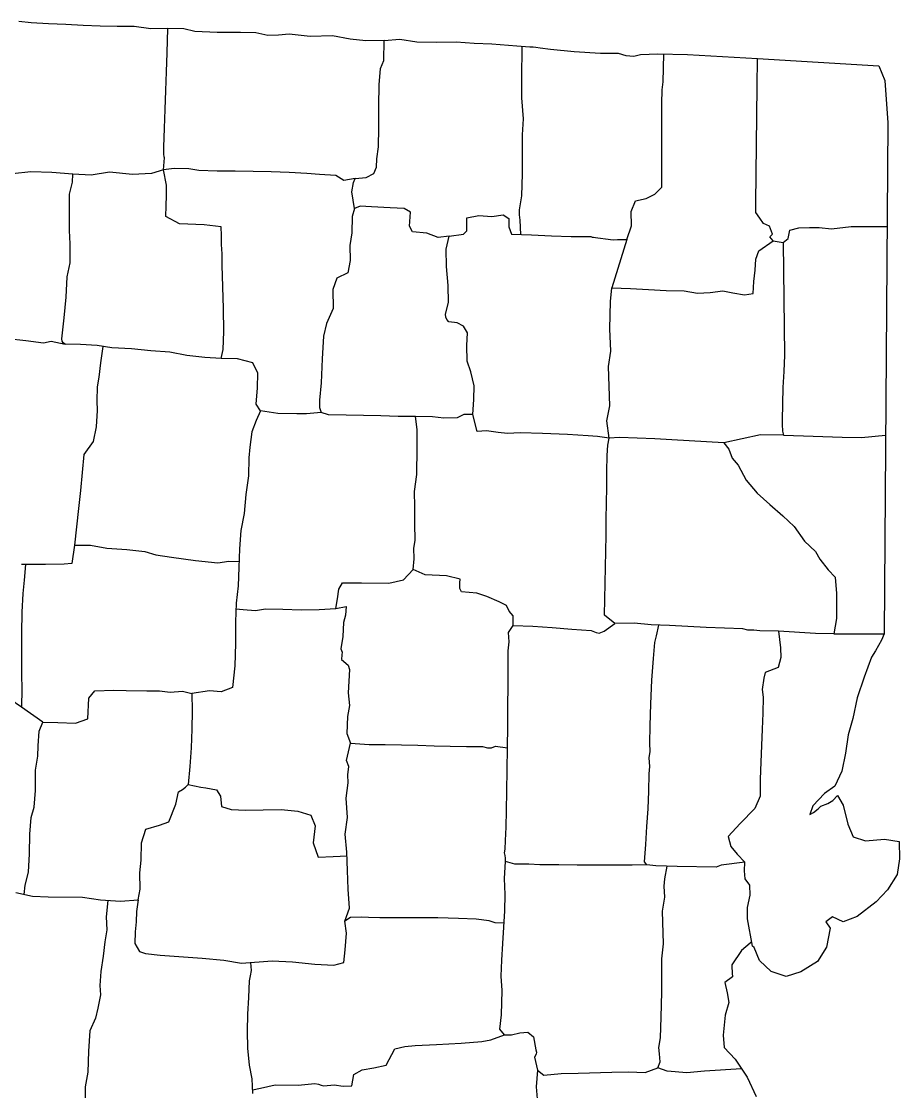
# Model space of a CAD drawing. Extents: x 0 to 16.5, y 0 to 16.2.
# Drawn here: x 8.2 to 15.8, y 6.79 to 16.06 of the extents above; entities that cross this region are included whole.
import ezdxf

# ---------------------------------------------------------------- set-up
doc = ezdxf.new("R2010")
doc.units = 0
doc.layers.add('WHITE', color=7, linetype='CONTINUOUS')

msp = doc.modelspace()

# ---------------------------------------------------------------- linework, layer by layer
at = {"layer": 'WHITE', "linetype": 'CONTINUOUS'}
for p, q in [((8.283761, 16.049481), (8.176687, 16.060851)), ((8.434423, 16.040787), (8.283761, 16.049481)), ((8.584391, 16.032925), (8.434423, 16.040787)), ((8.733636, 16.026231), (8.584391, 16.032925)), ((8.882131, 16.021037), (8.733636, 16.026231)), ((9.029849, 16.017675), (8.882131, 16.021037)), ((9.176761, 16.016481), (9.029849, 16.017675)), ((9.319094, 15.997259), (9.176761, 16.016481)), ((9.468094, 16.000037), (9.319094, 15.997259)), ((9.461761, 15.787481), (9.468094, 16.000037)), ((9.605761, 15.995481), (9.468094, 16.000037)), ((9.700995, 15.973731), (9.605761, 15.995481)), ((9.893636, 15.965481), (9.700995, 15.973731)), ((10.098089, 15.963981), (9.893636, 15.965481)), ((10.228761, 15.962481), (10.098089, 15.963981)), ((10.332354, 15.937777), (10.228761, 15.962481)), ((10.517761, 15.949481), (10.425502, 15.942185)), ((10.700502, 15.929481), (10.517761, 15.949481)), ((10.425502, 15.942185), (10.332354, 15.937777)), ((10.89502, 15.935481), (10.700502, 15.929481)), ((11.047761, 15.907481), (10.89502, 15.935481)), ((11.182354, 15.891888), (11.047761, 15.907481)), ((11.341168, 15.89474), (11.182354, 15.891888)), ((11.336761, 15.722481), (11.341168, 15.89474)), ((11.341168, 15.89474), (11.477761, 15.906481)), ((11.477761, 15.906481), (11.622652, 15.882606)), ((11.622652, 15.882606), (11.792386, 15.881231)), ((11.792386, 15.881231), (11.965308, 15.883981)), ((11.965308, 15.883981), (12.119761, 15.872481)), ((12.119761, 15.872481), (12.273909, 15.867481)), ((12.273909, 15.867481), (12.490946, 15.850481)), ((12.490946, 15.850481), (12.603761, 15.839481)), ((9.457017, 15.624945), (9.461761, 15.787481)), ((12.533244, 15.846357), (12.531386, 15.5632)), ((12.603761, 15.839481), (12.631687, 15.839222)), ((12.631687, 15.839222), (12.654502, 15.837407)), ((12.654502, 15.837407), (12.691761, 15.832481)), ((12.691761, 15.832481), (12.782464, 15.819528)), ((12.782464, 15.819528), (12.987636, 15.800106)), ((12.987636, 15.800106), (13.21362, 15.785372)), ((13.21362, 15.785372), (13.366761, 15.786481)), ((13.366761, 15.786481), (13.432428, 15.764518)), ((13.432428, 15.764518), (13.502094, 15.759444)), ((13.502094, 15.759444), (13.561761, 15.775481)), ((13.561761, 15.775481), (13.712168, 15.779296)), ((13.712168, 15.779296), (13.96702, 15.774)), ((13.756402, 15.537382), (13.762028, 15.77826)), ((13.96702, 15.774), (14.574557, 15.738858)), ((11.308641, 15.652495), (11.336761, 15.722481)), ((14.570761, 15.496481), (14.574557, 15.738858)), ((14.574557, 15.738858), (15.624761, 15.676481)), ((15.624761, 15.676481), (15.675391, 15.548592)), ((9.451409, 15.462313), (9.457017, 15.624945)), ((11.296798, 15.510259), (11.308641, 15.652495)), ((11.294511, 15.328356), (11.296798, 15.510259)), ((12.531386, 15.5632), (12.530511, 15.399731)), ((13.748222, 15.46756), (13.756402, 15.537382)), ((14.558872, 14.485407), (14.570761, 15.496481)), ((15.675391, 15.548592), (15.701761, 15.181481)), ((9.445273, 15.299249), (9.451409, 15.462313)), ((12.530511, 15.399731), (12.543511, 15.216387)), ((13.745341, 15.351015), (13.748222, 15.46756)), ((9.438945, 15.135417), (9.445273, 15.299249)), ((11.295057, 15.13937), (11.294511, 15.328356)), ((13.745487, 15.17809), (13.745341, 15.351015)), ((12.543511, 15.216387), (12.534761, 15.077481)), ((9.432761, 14.970481), (9.438945, 15.135417)), ((11.291715, 14.975884), (11.295057, 15.13937)), ((13.746385, 14.939131), (13.745487, 15.17809)), ((15.701761, 15.181481), (15.671761, 10.755481)), ((12.534761, 15.077481), (12.536199, 14.93584)), ((9.434317, 14.911814), (9.432761, 14.970481)), ((11.277761, 14.870481), (11.291715, 14.975884)), ((12.536199, 14.93584), (12.536511, 14.739356)), ((13.745761, 14.624481), (13.746385, 14.939131)), ((9.429761, 14.774481), (9.438761, 14.880481)), ((9.435872, 14.888481), (9.434317, 14.911814)), ((9.438761, 14.880481), (9.435872, 14.888481)), ((11.274131, 14.799629), (11.277761, 14.870481)), ((8.281886, 14.75859), (8.122761, 14.739481)), ((8.464261, 14.752856), (8.281886, 14.75859)), ((8.645886, 14.737934), (8.464261, 14.752856)), ((8.642761, 14.669481), (8.645886, 14.737934)), ((8.802761, 14.729481), (8.645886, 14.737934)), ((8.96128, 14.755111), (8.802761, 14.729481)), ((9.162909, 14.735185), (8.96128, 14.755111)), ((9.326761, 14.743481), (9.162909, 14.735185)), ((9.429761, 14.774481), (9.326761, 14.743481)), ((9.52202, 14.786074), (9.429761, 14.774481)), ((9.454761, 14.641481), (9.429761, 14.774481)), ((9.649168, 14.783222), (9.52202, 14.786074)), ((9.736761, 14.769481), (9.649168, 14.783222)), ((9.89415, 14.765194), (9.736761, 14.769481)), ((10.051205, 14.762518), (9.89415, 14.765194)), ((10.207761, 14.760231), (10.051205, 14.762518)), ((10.36365, 14.757111), (10.207761, 14.760231)), ((10.518705, 14.751935), (10.36365, 14.757111)), ((10.672761, 14.743481), (10.518705, 14.751935)), ((10.781242, 14.734592), (10.672761, 14.743481)), ((11.185761, 14.709481), (11.252724, 14.743)), ((11.252724, 14.743), (11.274131, 14.799629)), ((12.536511, 14.739356), (12.529699, 14.549434)), ((8.615502, 14.56574), (8.642761, 14.669481)), ((10.921946, 14.72637), (10.781242, 14.734592)), ((10.991761, 14.683481), (10.921946, 14.72637)), ((11.08865, 14.701074), (10.991761, 14.683481)), ((11.059761, 14.584481), (11.075539, 14.664888)), ((11.075539, 14.664888), (11.08865, 14.701074)), ((11.08865, 14.701074), (11.185761, 14.709481)), ((8.617354, 14.380222), (8.615502, 14.56574)), ((9.454094, 14.462074), (9.457094, 14.553888)), ((9.457094, 14.553888), (9.454761, 14.641481)), ((11.082945, 14.439569), (11.059761, 14.584481)), ((13.608576, 14.525962), (13.683946, 14.565)), ((13.683946, 14.565), (13.745761, 14.624481)), ((9.451761, 14.370481), (9.454094, 14.462074)), ((11.133257, 14.460593), (11.082945, 14.439569)), ((11.231233, 14.455505), (11.133257, 14.460593)), ((12.529699, 14.549434), (12.509761, 14.427481)), ((13.48028, 14.413888), (13.516761, 14.506481)), ((13.516761, 14.506481), (13.608576, 14.525962)), ((14.56065, 14.405222), (14.558872, 14.485407)), ((8.614761, 14.250481), (8.617354, 14.380222)), ((9.569502, 14.308962), (9.451761, 14.370481)), ((11.064409, 14.370257), (11.061761, 14.230481)), ((11.082945, 14.439569), (11.064409, 14.370257)), ((11.392761, 14.446481), (11.231233, 14.455505)), ((11.514539, 14.440777), (11.392761, 14.446481)), ((11.568317, 14.409518), (11.514539, 14.440777)), ((11.560761, 14.286481), (11.568317, 14.409518)), ((12.055761, 14.359481), (12.159946, 14.379814)), ((12.159946, 14.379814), (12.273909, 14.370148)), ((12.273909, 14.370148), (12.372761, 14.386481)), ((12.372761, 14.386481), (12.421354, 14.352962)), ((12.509761, 14.427481), (12.511354, 14.384259)), ((12.511354, 14.384259), (12.513168, 14.361703)), ((13.482242, 14.290407), (13.48028, 14.413888)), ((14.593761, 14.357481), (14.56065, 14.405222)), ((9.782354, 14.298333), (9.569502, 14.308962)), ((9.930761, 14.281481), (9.782354, 14.298333)), ((9.931465, 14.20637), (9.930761, 14.281481)), ((11.586835, 14.237592), (11.560761, 14.286481)), ((12.057205, 14.246666), (12.055761, 14.359481)), ((12.421354, 14.352962), (12.421502, 14.282333)), ((12.421502, 14.282333), (12.442761, 14.219481)), ((12.513168, 14.361703), (12.516761, 14.340481)), ((12.516761, 14.340481), (12.520783, 14.215708)), ((13.443761, 14.172481), (13.482242, 14.290407)), ((14.626539, 14.309407), (14.593761, 14.357481)), ((14.677983, 14.286222), (14.626539, 14.309407)), ((14.704761, 14.217481), (14.677983, 14.286222)), ((14.932465, 14.273888), (15.025057, 14.27674)), ((15.025057, 14.27674), (15.108761, 14.274481)), ((15.108761, 14.274481), (15.215168, 14.26574)), ((15.215168, 14.26574), (15.385354, 14.283888)), ((15.385354, 14.283888), (15.581437, 14.284526)), ((15.581437, 14.284526), (15.69568, 14.284546)), ((8.623354, 14.134666), (8.614761, 14.250481)), ((9.931724, 14.127259), (9.931465, 14.20637)), ((11.061761, 14.230481), (11.042542, 14.120825)), ((11.711354, 14.22537), (11.586835, 14.237592)), ((11.808761, 14.190481), (11.711354, 14.22537)), ((11.902761, 14.199481), (11.808761, 14.190481)), ((11.877561, 14.088289), (11.902761, 14.199481)), ((11.902761, 14.199481), (12.027317, 14.218962)), ((12.027317, 14.218962), (12.057205, 14.246666)), ((12.442761, 14.219481), (12.615933, 14.211106)), ((12.615933, 14.211106), (12.789386, 14.204231)), ((12.789386, 14.204231), (12.961527, 14.199231)), ((12.961527, 14.199231), (13.130761, 14.196481)), ((13.130761, 14.196481), (13.142983, 14.192666)), ((13.142983, 14.192666), (13.149205, 14.192629)), ((13.149205, 14.192629), (13.154761, 14.195481)), ((13.149205, 14.192629), (13.32265, 14.168703)), ((14.681835, 14.194481), (14.704761, 14.217481)), ((14.69402, 14.178814), (14.681835, 14.194481)), ((14.795502, 14.146962), (14.838354, 14.181666)), ((14.838354, 14.181666), (14.852761, 14.251481)), ((14.852761, 14.251481), (14.932465, 14.273888)), ((8.622835, 13.968629), (8.623354, 14.134666)), ((9.937761, 14.047481), (9.931724, 14.127259)), ((11.042542, 14.120825), (11.046761, 13.990731)), ((13.443761, 14.172481), (13.312761, 13.752481)), ((13.32265, 14.168703), (13.361872, 14.172259)), ((13.361872, 14.172259), (13.443761, 14.172481)), ((14.586872, 14.074666), (14.709761, 14.160481)), ((14.709761, 14.160481), (14.69402, 14.178814)), ((14.709761, 14.160481), (14.795502, 14.146962)), ((14.795502, 14.146962), (14.809065, 13.170393)), ((9.937377, 13.950097), (9.937761, 14.047481)), ((11.881401, 13.936825), (11.877561, 14.088289)), ((14.552798, 13.907481), (14.558761, 14.002481)), ((14.558761, 14.002481), (14.586872, 14.074666)), ((8.594761, 13.847481), (8.622835, 13.968629)), ((9.949886, 13.575106), (9.937377, 13.950097)), ((11.046761, 13.990731), (11.02548, 13.882012)), ((11.894841, 13.773457), (11.881401, 13.936825)), ((14.541724, 13.807148), (14.552798, 13.907481)), ((8.587317, 13.672259), (8.594761, 13.847481)), ((10.929761, 13.836481), (10.896983, 13.738)), ((11.02548, 13.882012), (10.929761, 13.836481)), ((10.896983, 13.738), (10.898872, 13.573962)), ((11.898441, 13.626553), (11.894841, 13.773457)), ((13.301502, 13.63374), (13.312761, 13.752481)), ((13.312761, 13.752481), (13.475527, 13.747153)), ((13.475527, 13.747153), (13.630136, 13.738356)), ((13.630136, 13.738356), (13.782308, 13.730122)), ((13.782308, 13.730122), (13.937761, 13.726481)), ((13.937761, 13.726481), (14.053983, 13.707814)), ((14.164205, 13.713148), (14.273761, 13.726481)), ((14.273761, 13.726481), (14.361687, 13.708592)), ((14.535761, 13.705481), (14.541724, 13.807148)), ((8.569872, 13.493037), (8.587317, 13.672259)), ((11.872761, 13.524481), (11.898441, 13.626553)), ((13.29402, 13.397222), (13.301502, 13.63374)), ((14.053983, 13.707814), (14.164205, 13.713148)), ((14.361687, 13.708592), (14.461168, 13.692037)), ((14.461168, 13.692037), (14.535761, 13.705481)), ((9.953168, 13.374888), (9.949886, 13.575106)), ((10.898872, 13.573962), (10.842761, 13.445481)), ((8.549761, 13.310481), (8.569872, 13.493037)), ((10.842761, 13.445481), (10.815058, 13.334684)), ((11.875835, 13.498296), (11.872761, 13.524481)), ((11.882687, 13.479666), (11.875835, 13.498296)), ((11.901761, 13.459481), (11.882687, 13.479666)), ((11.971909, 13.450407), (11.901761, 13.459481)), ((12.028946, 13.422222), (11.971909, 13.450407)), ((9.948062, 13.217782), (9.953168, 13.374888)), ((12.061761, 13.364481), (12.028946, 13.422222)), ((12.056205, 13.253037), (12.061761, 13.364481)), ((13.302761, 13.204481), (13.29402, 13.397222)), ((8.078761, 13.313231), (8.237261, 13.297575)), ((8.237261, 13.297575), (8.389761, 13.276481)), ((8.389761, 13.276481), (8.457324, 13.289997)), ((8.457324, 13.289997), (8.579761, 13.266481)), ((8.552205, 13.290185), (8.549761, 13.310481)), ((8.559983, 13.276111), (8.552205, 13.290185)), ((8.579761, 13.266481), (8.559983, 13.276111)), ((8.71202, 13.263222), (8.579761, 13.266481)), ((8.857168, 13.254407), (8.71202, 13.263222)), ((10.815058, 13.334684), (10.803386, 13.139606)), ((8.982761, 13.232481), (8.857168, 13.254407)), ((8.904134, 13.246208), (8.884983, 13.10374)), ((9.153613, 13.223592), (8.982761, 13.232481)), ((9.320242, 13.206703), (9.153613, 13.223592)), ((9.485761, 13.196481), (9.320242, 13.206703)), ((9.631094, 13.167814), (9.485761, 13.196481)), ((9.787094, 13.149148), (9.631094, 13.167814)), ((9.929761, 13.142481), (9.948062, 13.217782)), ((12.059317, 13.119592), (12.056205, 13.253037)), ((13.282277, 13.07059), (13.302761, 13.204481)), ((14.809065, 13.170393), (14.801053, 13.030022)), ((8.884983, 13.10374), (8.870761, 12.979481)), ((9.929761, 13.142481), (9.787094, 13.149148)), ((10.069761, 13.139481), (9.929761, 13.142481)), ((10.204339, 13.102934), (10.069761, 13.139481)), ((10.247886, 13.013606), (10.204339, 13.102934)), ((10.803386, 13.139606), (10.795652, 12.931215)), ((12.091761, 13.025481), (12.059317, 13.119592)), ((13.289636, 12.901356), (13.282277, 13.07059)), ((8.870761, 12.979481), (8.855946, 12.897)), ((10.24287, 12.888465), (10.247886, 13.013606)), ((12.120613, 12.904), (12.091761, 13.025481)), ((14.801053, 13.030022), (14.794289, 12.889345)), ((8.855946, 12.897), (8.853576, 12.774296)), ((10.231761, 12.744481), (10.24287, 12.888465)), ((10.795652, 12.931215), (10.779761, 12.780481)), ((12.116576, 12.786296), (12.120613, 12.904)), ((13.295308, 12.732684), (13.289636, 12.901356)), ((14.794289, 12.889345), (14.789337, 12.748464)), ((8.853576, 12.774296), (8.854761, 12.690481)), ((10.269792, 12.68934), (10.231761, 12.744481)), ((10.779761, 12.780481), (10.78228, 12.71574)), ((10.78228, 12.71574), (10.795909, 12.674555)), ((12.108761, 12.655481), (12.116576, 12.786296)), ((13.269761, 12.600481), (13.295308, 12.732684)), ((14.789337, 12.748464), (14.786761, 12.607481)), ((8.854761, 12.690481), (8.845872, 12.549481)), ((10.269792, 12.68934), (10.231902, 12.605043)), ((10.419761, 12.665606), (10.269792, 12.68934)), ((10.58473, 12.660809), (10.419761, 12.665606)), ((10.667761, 12.662481), (10.58473, 12.660809)), ((10.795909, 12.674555), (10.667761, 12.662481)), ((10.859761, 12.652481), (10.795909, 12.674555)), ((11.010664, 12.649976), (10.859761, 12.652481)), ((11.161317, 12.646777), (11.010664, 12.649976)), ((11.311636, 12.643356), (11.161317, 12.646777)), ((11.461539, 12.640185), (11.311636, 12.643356)), ((11.610942, 12.637736), (11.461539, 12.640185)), ((11.625761, 12.525481), (11.610942, 12.637736)), ((11.759761, 12.636481), (11.610942, 12.637736)), ((11.856502, 12.623925), (11.759761, 12.636481)), ((11.97302, 12.626703), (11.856502, 12.623925)), ((12.031761, 12.657481), (11.97302, 12.626703)), ((12.108761, 12.655481), (12.031761, 12.657481)), ((12.146761, 12.509481), (12.108761, 12.655481)), ((14.786761, 12.607481), (14.78702, 12.56974)), ((8.845872, 12.549481), (8.822317, 12.423148)), ((10.231902, 12.605043), (10.195636, 12.506981)), ((11.627205, 12.365888), (11.625761, 12.525481)), ((12.226946, 12.513518), (12.146761, 12.509481)), ((12.326909, 12.501111), (12.226946, 12.513518)), ((13.289317, 12.451814), (13.269761, 12.600481)), ((14.78702, 12.56974), (14.790168, 12.510888)), ((8.822317, 12.423148), (8.740761, 12.309481)), ((10.195636, 12.506981), (10.177933, 12.373668)), ((12.409761, 12.492481), (12.326909, 12.501111)), ((12.519969, 12.497249), (12.409761, 12.492481)), ((12.713265, 12.492705), (12.519969, 12.497249)), ((12.929457, 12.482977), (12.713265, 12.492705)), ((13.108353, 12.472193), (12.929457, 12.482977)), ((13.189761, 12.464481), (13.108353, 12.472193)), ((13.289317, 12.451814), (13.189761, 12.464481)), ((13.277539, 12.389814), (13.289317, 12.451814)), ((13.379761, 12.456481), (13.289317, 12.451814)), ((13.533321, 12.452166), (13.379761, 12.456481)), ((13.683909, 12.445629), (13.533321, 12.452166)), ((13.832886, 12.437481), (13.683909, 12.445629)), ((13.981613, 12.428333), (13.832886, 12.437481)), ((14.131451, 12.418796), (13.981613, 12.428333)), ((14.599761, 12.479481), (14.283761, 12.409481)), ((14.799761, 12.476481), (14.599761, 12.479481)), ((14.790168, 12.510888), (14.799761, 12.476481)), ((14.799761, 12.476481), (14.970902, 12.470559)), ((14.970902, 12.470559), (15.139886, 12.464356)), ((15.139886, 12.464356), (15.307558, 12.459465)), ((15.307558, 12.459465), (15.474761, 12.457481)), ((15.474761, 12.457481), (15.683428, 12.477086)), ((10.177933, 12.373668), (10.168761, 12.280481)), ((11.62465, 12.137407), (11.627205, 12.365888)), ((13.271761, 12.300481), (13.277539, 12.389814)), ((14.283761, 12.409481), (14.131451, 12.418796)), ((14.283761, 12.409481), (14.32502, 12.356851)), ((14.32502, 12.356851), (14.355835, 12.277111)), ((8.740761, 12.309481), (8.710724, 11.999222)), ((10.168761, 12.280481), (10.165502, 12.125259)), ((13.270389, 12.163477), (13.271761, 12.300481)), ((14.355835, 12.277111), (14.407761, 12.218481)), ((13.268705, 12.026089), (13.270389, 12.163477)), ((14.407761, 12.218481), (14.474542, 12.086606)), ((10.165502, 12.125259), (10.142687, 11.962703)), ((11.604761, 11.990481), (11.62465, 12.137407)), ((14.474542, 12.086606), (14.570011, 11.974981)), ((8.710724, 11.999222), (8.694886, 11.841356)), ((10.142687, 11.962703), (10.128761, 11.797481)), ((11.605798, 11.85537), (11.604761, 11.990481)), ((13.266757, 11.888353), (13.268705, 12.026089)), ((14.570011, 11.974981), (14.680855, 11.875356)), ((13.264593, 11.750305), (13.266757, 11.888353)), ((14.680855, 11.875356), (14.793761, 11.779481)), ((8.694886, 11.841356), (8.677798, 11.68274)), ((10.128761, 11.797481), (10.098449, 11.650745)), ((11.607724, 11.711592), (11.605798, 11.85537)), ((14.793761, 11.779481), (14.891131, 11.686037)), ((8.677798, 11.68274), (8.658932, 11.52418)), ((11.608761, 11.564481), (11.607724, 11.711592)), ((13.262261, 11.611981), (13.264593, 11.750305)), ((14.891131, 11.686037), (14.982057, 11.558592)), ((10.098449, 11.650745), (10.086905, 11.493353)), ((13.259809, 11.473417), (13.262261, 11.611981)), ((8.658932, 11.52418), (8.637761, 11.366481)), ((8.658932, 11.52418), (8.798969, 11.525401)), ((8.798969, 11.525401), (8.939745, 11.498881)), ((8.939745, 11.498881), (9.111817, 11.485801)), ((11.598168, 11.497666), (11.608761, 11.564481)), ((11.601354, 11.405296), (11.598168, 11.497666)), ((14.982057, 11.558592), (15.076761, 11.470481)), ((9.111817, 11.485801), (9.268913, 11.471041)), ((9.268913, 11.471041), (9.364761, 11.439481)), ((9.364761, 11.439481), (9.500745, 11.420497)), ((9.500745, 11.420497), (9.707136, 11.391106)), ((10.086905, 11.493353), (10.083617, 11.331929)), ((11.592761, 11.314481), (11.601354, 11.405296)), ((13.252213, 11.056645), (13.259809, 11.473417)), ((15.076761, 11.470481), (15.114872, 11.404481)), ((15.114872, 11.404481), (15.186983, 11.311148)), ((8.40865, 11.356074), (8.199386, 11.356856)), ((8.23424, 11.356726), (8.224763, 11.222497)), ((8.569747, 11.359347), (8.40865, 11.356074)), ((8.637761, 11.366481), (8.569747, 11.359347)), ((9.707136, 11.391106), (9.899839, 11.372403)), ((9.899839, 11.372403), (9.994761, 11.385481)), ((9.994761, 11.385481), (10.084652, 11.382771)), ((10.083617, 11.331929), (10.078073, 11.173097)), ((11.508761, 11.223481), (11.592761, 11.314481)), ((11.696687, 11.266703), (11.592761, 11.314481)), ((15.186983, 11.311148), (15.247761, 11.248481)), ((8.224763, 11.222497), (8.211089, 11.105419)), ((11.380057, 11.195703), (11.508761, 11.223481)), ((11.881502, 11.257592), (11.696687, 11.266703)), ((11.998761, 11.230481), (11.881502, 11.257592)), ((11.996946, 11.197703), (11.998761, 11.230481)), ((15.247761, 11.248481), (15.258391, 11.106037)), ((10.078073, 11.173097), (10.059761, 11.023481)), ((10.937391, 11.059185), (10.948131, 11.142111)), ((10.948131, 11.142111), (10.979761, 11.199481)), ((10.979761, 11.199481), (11.145798, 11.198592)), ((11.145798, 11.198592), (11.380057, 11.195703)), ((11.997576, 11.150259), (11.996946, 11.197703)), ((12.009761, 11.119481), (11.997576, 11.150259)), ((8.211089, 11.105419), (8.203345, 10.945309)), ((10.923761, 10.976481), (10.937391, 11.059185)), ((12.142094, 11.109814), (12.009761, 11.119481)), ((12.229761, 11.078814), (12.142094, 11.109814)), ((12.336761, 11.032481), (12.229761, 11.078814)), ((12.400983, 11.00137), (12.336761, 11.032481)), ((13.249761, 10.917481), (13.252213, 11.056645)), ((15.258391, 11.106037), (15.257465, 10.888925)), ((8.203345, 10.945309), (8.200136, 10.762231)), ((10.059761, 11.023481), (10.052761, 10.861481)), ((10.057568, 10.972728), (10.120465, 10.968703)), ((10.120465, 10.968703), (10.227391, 10.959925)), ((10.227391, 10.959925), (10.312761, 10.972481)), ((10.312761, 10.972481), (10.46462, 10.969872)), ((10.46462, 10.969872), (10.622386, 10.965856)), ((10.622386, 10.965856), (10.778089, 10.966153)), ((10.778089, 10.966153), (10.923761, 10.976481)), ((10.923761, 10.976481), (11.010724, 10.994296)), ((11.010724, 10.994296), (11.006761, 10.917481)), ((12.423205, 10.951592), (12.400983, 11.00137)), ((12.456761, 10.912481), (12.423205, 10.951592)), ((10.052761, 10.861481), (10.053613, 10.673888)), ((10.988613, 10.854518), (10.982242, 10.733777)), ((11.006761, 10.917481), (10.988613, 10.854518)), ((12.456761, 10.829481), (12.456761, 10.912481)), ((13.246761, 10.779481), (13.337835, 10.846444)), ((13.337835, 10.846444), (13.249761, 10.917481)), ((13.50702, 10.848518), (13.337835, 10.846444)), ((13.653761, 10.835481), (13.50702, 10.848518)), ((15.257465, 10.888925), (15.234761, 10.756481)), ((8.200136, 10.762231), (8.200068, 10.576247)), ((12.417465, 10.769555), (12.456761, 10.829481)), ((12.423057, 10.687407), (12.417465, 10.769555)), ((12.456761, 10.829481), (12.627511, 10.824012)), ((12.627511, 10.824012), (12.796761, 10.811231)), ((12.796761, 10.811231), (12.965261, 10.796575)), ((12.965261, 10.796575), (13.133761, 10.785481)), ((13.133761, 10.785481), (13.177057, 10.769259)), ((13.177057, 10.769259), (13.202798, 10.763037)), ((13.202798, 10.763037), (13.246761, 10.779481)), ((13.812937, 10.828569), (13.653761, 10.835481)), ((13.699761, 10.739481), (13.719864, 10.832611)), ((13.971489, 10.820505), (13.812937, 10.828569)), ((14.129753, 10.812297), (13.971489, 10.820505)), ((14.288065, 10.804953), (14.129753, 10.812297)), ((14.446761, 10.799481), (14.288065, 10.804953)), ((14.491317, 10.788851), (14.446761, 10.799481)), ((14.543205, 10.789777), (14.491317, 10.788851)), ((14.593761, 10.782481), (14.543205, 10.789777)), ((14.755511, 10.778419), (14.593761, 10.782481)), ((15.076386, 10.760544), (14.755511, 10.778419)), ((14.755511, 10.778419), (14.77423, 10.636653)), ((15.234761, 10.756481), (15.076386, 10.760544)), ((15.234761, 10.756481), (15.671761, 10.755481)), ((15.671761, 10.755481), (15.646317, 10.702222)), ((10.053613, 10.673888), (10.046909, 10.48074)), ((10.982242, 10.733777), (10.966761, 10.627481)), ((12.415761, 10.609481), (12.423057, 10.687407)), ((13.672175, 10.542408), (13.685644, 10.680775)), ((13.685644, 10.680775), (13.699761, 10.739481)), ((15.646317, 10.702222), (15.596872, 10.608074)), ((8.200068, 10.576247), (8.201745, 10.407418)), ((10.966761, 10.627481), (10.976242, 10.596518)), ((10.973946, 10.574444), (10.970761, 10.535481)), ((10.976242, 10.596518), (10.973946, 10.574444)), ((12.415222, 10.544321), (12.415761, 10.609481)), ((14.77423, 10.636653), (14.775011, 10.551356)), ((15.596872, 10.608074), (15.560761, 10.553481)), ((10.046909, 10.48074), (10.027761, 10.290481)), ((10.970761, 10.535481), (11.030687, 10.484)), ((11.030687, 10.484), (11.042168, 10.448962)), ((12.413553, 10.300167), (12.415222, 10.544321)), ((13.660245, 10.355289), (13.672175, 10.542408)), ((14.775011, 10.551356), (14.752917, 10.465872)), ((15.560761, 10.553481), (15.498317, 10.382074)), ((8.201745, 10.407418), (8.203775, 10.275809)), ((11.042168, 10.448962), (11.029724, 10.244629)), ((14.641761, 10.422481), (14.629909, 10.372074)), ((14.752917, 10.465872), (14.641761, 10.422481)), ((15.498317, 10.382074), (15.437872, 10.202888)), ((10.027761, 10.290481), (9.930354, 10.254185)), ((12.412342, 10.137002), (12.413553, 10.300167)), ((13.650746, 10.150326), (13.660245, 10.355289)), ((14.629909, 10.372074), (14.614946, 10.274555)), ((8.204761, 10.201481), (8.201057, 10.195777)), ((8.203775, 10.275809), (8.204761, 10.201481)), ((8.774761, 10.021481), (8.782465, 10.200444)), ((8.782465, 10.200444), (8.835724, 10.262518)), ((8.835724, 10.262518), (9.000761, 10.269481)), ((9.000761, 10.269481), (9.107391, 10.264592)), ((9.107391, 10.264592), (9.285798, 10.263037)), ((9.285798, 10.263037), (9.395761, 10.263481)), ((9.395761, 10.263481), (9.488131, 10.250629)), ((9.488131, 10.250629), (9.593391, 10.260666)), ((9.593391, 10.260666), (9.675761, 10.240481)), ((9.827835, 10.264111), (9.675761, 10.240481)), ((9.675761, 10.240481), (9.678777, 10.090561)), ((9.930354, 10.254185), (9.827835, 10.264111)), ((11.029724, 10.244629), (11.041798, 10.136666)), ((14.614946, 10.274555), (14.621761, 10.207481)), ((14.621761, 10.207481), (14.619835, 10.070319)), ((15.437872, 10.202888), (15.398761, 10.023481)), ((8.201761, 10.120481), (8.099761, 10.189481)), ((8.201057, 10.195777), (8.200724, 10.168777)), ((8.200724, 10.168777), (8.201465, 10.144518)), ((8.201465, 10.144518), (8.201761, 10.120481)), ((8.384761, 9.990481), (8.201761, 10.120481)), ((11.041798, 10.136666), (11.024761, 10.040481)), ((12.410825, 9.956998), (12.412342, 10.137002)), ((13.644571, 9.958431), (13.650746, 10.150326)), ((8.668983, 9.983444), (8.774761, 10.021481)), ((9.678777, 10.090561), (9.676369, 9.932001)), ((11.024761, 10.040481), (11.016946, 9.892888)), ((14.619835, 10.070319), (14.61502, 9.930851)), ((15.398761, 10.023481), (15.35923, 9.882544)), ((8.35428, 9.912777), (8.384761, 9.990481)), ((8.384761, 9.990481), (8.515872, 9.987851)), ((8.515872, 9.987851), (8.668983, 9.983444)), ((9.676369, 9.932001), (9.669353, 9.769601)), ((12.408961, 9.768069), (12.410825, 9.956998)), ((13.642612, 9.810513), (13.644571, 9.958431)), ((14.61502, 9.930851), (14.608761, 9.789106)), ((8.343576, 9.786851), (8.35428, 9.912777)), ((11.016946, 9.892888), (11.050242, 9.811074)), ((15.35923, 9.882544), (15.335261, 9.722481)), ((8.341761, 9.698481), (8.343576, 9.786851)), ((9.669353, 9.769601), (9.658545, 9.608161)), ((11.015761, 9.659481), (11.050242, 9.811074)), ((11.050242, 9.811074), (11.209761, 9.799481)), ((11.209761, 9.799481), (11.350487, 9.798373)), ((11.350487, 9.798373), (11.491405, 9.795516)), ((11.491405, 9.795516), (11.632341, 9.791609)), ((11.632341, 9.791609), (11.77312, 9.787353)), ((11.77312, 9.787353), (11.913566, 9.783446)), ((11.913566, 9.783446), (12.053504, 9.780589)), ((12.053504, 9.780589), (12.192761, 9.779481)), ((12.192761, 9.779481), (12.236205, 9.769851)), ((12.236205, 9.769851), (12.270983, 9.769777)), ((12.270983, 9.769777), (12.303761, 9.783481)), ((12.303761, 9.783481), (12.408961, 9.768069)), ((12.406709, 9.57813), (12.408961, 9.768069)), ((13.637168, 9.682296), (13.645761, 9.737481)), ((13.645761, 9.737481), (13.642612, 9.810513)), ((14.608761, 9.789106), (14.602502, 9.645111)), ((8.321946, 9.576925), (8.341761, 9.698481)), ((11.034242, 9.60674), (11.015761, 9.659481)), ((13.642354, 9.608666), (13.637168, 9.682296)), ((14.602502, 9.645111), (14.597687, 9.498893)), ((15.335261, 9.722481), (15.304542, 9.566169)), ((8.320576, 9.39937), (8.321946, 9.576925)), ((9.658545, 9.608161), (9.644761, 9.452481)), ((11.026946, 9.535555), (11.034242, 9.60674)), ((12.404029, 9.395094), (12.406709, 9.57813)), ((13.635761, 9.543481), (13.642354, 9.608666)), ((15.304542, 9.566169), (15.244761, 9.436481)), ((11.013131, 9.331888), (11.028761, 9.465481)), ((11.028761, 9.465481), (11.026946, 9.535555)), ((13.633049, 9.394337), (13.635761, 9.543481)), ((14.597687, 9.498893), (14.595761, 9.350481)), ((8.310761, 9.254481), (8.320576, 9.39937)), ((9.535835, 9.280148), (9.558761, 9.387481)), ((9.558761, 9.387481), (9.594835, 9.409666)), ((9.594835, 9.409666), (9.621354, 9.429629)), ((9.621354, 9.429629), (9.644761, 9.452481)), ((9.644761, 9.452481), (9.75228, 9.428666)), ((9.75228, 9.428666), (9.795761, 9.422481)), ((9.795761, 9.422481), (9.888391, 9.404703)), ((9.888391, 9.404703), (9.923465, 9.350925)), ((12.400878, 9.226877), (12.404029, 9.395094)), ((13.626065, 9.241929), (13.633049, 9.394337)), ((15.153835, 9.374111), (15.053354, 9.266185)), ((15.244761, 9.436481), (15.153835, 9.374111)), ((9.476687, 9.128814), (9.535835, 9.280148)), ((9.923465, 9.350925), (9.932761, 9.260481)), ((11.024391, 9.165407), (11.013131, 9.331888)), ((14.595761, 9.350481), (14.549761, 9.243962)), ((15.121761, 9.265481), (15.18202, 9.28837)), ((15.18202, 9.28837), (15.226502, 9.312592)), ((15.226502, 9.312592), (15.266761, 9.355481)), ((15.266761, 9.355481), (15.317094, 9.271592)), ((15.317094, 9.271592), (15.354761, 9.10837)), ((8.283257, 9.167105), (8.310761, 9.254481)), ((9.932761, 9.260481), (10.015442, 9.233814)), ((10.015442, 9.233814), (10.141872, 9.228148)), ((10.141872, 9.228148), (10.293136, 9.231981)), ((10.293136, 9.231981), (10.450317, 9.233814)), ((10.450317, 9.233814), (10.594497, 9.222148)), ((10.594497, 9.222148), (10.706761, 9.185481)), ((10.706761, 9.185481), (10.744205, 9.093592)), ((12.397218, 9.081393), (12.400878, 9.226877)), ((13.616537, 9.087793), (13.626065, 9.241929)), ((14.549761, 9.243962), (14.422428, 9.113666)), ((15.053354, 9.266185), (15.027761, 9.192481)), ((15.027761, 9.192481), (15.060131, 9.209185)), ((15.060131, 9.209185), (15.098057, 9.242111)), ((15.098057, 9.242111), (15.121761, 9.265481)), ((8.273369, 9.021553), (8.283257, 9.167105)), ((9.277465, 9.065111), (9.395761, 9.099481)), ((9.395761, 9.099481), (9.476687, 9.128814)), ((10.744205, 9.093592), (10.726317, 8.947037)), ((11.002761, 9.020481), (11.024391, 9.165407)), ((13.606193, 8.933465), (13.616537, 9.087793)), ((14.422428, 9.113666), (14.319761, 9.000481)), ((15.354761, 9.10837), (15.401761, 8.998481)), ((8.269433, 8.852289), (8.273369, 9.021553)), ((9.240057, 8.945851), (9.277465, 9.065111)), ((11.018558, 8.865903), (11.002761, 9.020481)), ((12.393005, 8.966556), (12.397218, 9.081393)), ((14.319761, 9.000481), (14.343576, 8.913814)), ((15.401761, 8.998481), (15.507909, 8.963222)), ((9.237761, 8.795481), (9.240057, 8.945851)), ((10.726317, 8.947037), (10.769761, 8.822481)), ((12.3882, 8.89028), (12.393005, 8.966556)), ((13.596761, 8.780481), (13.606193, 8.933465)), ((14.343576, 8.913814), (14.396946, 8.847148)), ((15.507909, 8.963222), (15.67428, 8.977074)), ((15.67428, 8.977074), (15.801761, 8.958481)), ((15.801761, 8.958481), (15.804391, 8.808333)), ((8.259785, 8.693777), (8.269433, 8.852289)), ((10.769761, 8.822481), (10.898835, 8.82737)), ((10.898835, 8.82737), (11.019447, 8.834296)), ((11.024886, 8.707106), (11.018558, 8.865903)), ((12.382761, 8.860481), (12.3882, 8.89028)), ((12.38865, 8.837259), (12.382761, 8.860481)), ((12.391205, 8.814037), (12.38865, 8.837259)), ((12.391761, 8.785481), (12.391205, 8.814037)), ((14.396946, 8.847148), (14.464761, 8.778481)), ((15.804391, 8.808333), (15.784131, 8.671962)), ((9.225205, 8.687222), (9.237761, 8.795481)), ((12.381761, 8.638481), (12.391761, 8.785481)), ((12.47302, 8.760592), (12.391761, 8.785481)), ((12.593835, 8.761037), (12.47302, 8.760592)), ((12.689761, 8.755481), (12.593835, 8.761037)), ((12.852241, 8.755169), (12.689761, 8.755481)), ((13.012561, 8.754425), (12.852241, 8.755169)), ((13.171441, 8.753537), (13.012561, 8.754425)), ((13.329601, 8.752793), (13.171441, 8.753537)), ((13.487761, 8.752481), (13.329601, 8.752793)), ((13.615449, 8.75545), (13.487761, 8.752481)), ((13.615449, 8.75545), (13.596761, 8.780481)), ((13.693761, 8.745981), (13.615449, 8.75545)), ((13.878574, 8.742512), (13.693761, 8.745981)), ((13.772217, 8.634785), (13.791495, 8.744147)), ((14.216761, 8.735481), (13.878574, 8.742512)), ((14.259613, 8.753518), (14.216761, 8.735481)), ((14.464761, 8.778481), (14.259613, 8.753518)), ((14.46165, 8.704407), (14.464761, 8.778481)), ((8.232761, 8.580481), (8.259785, 8.693777)), ((9.227317, 8.544074), (9.225205, 8.687222)), ((11.029902, 8.544747), (11.024886, 8.707106)), ((12.389136, 8.499625), (12.381761, 8.638481)), ((13.764985, 8.570377), (13.772217, 8.634785)), ((14.468539, 8.634555), (14.46165, 8.704407)), ((14.506761, 8.578481), (14.468539, 8.634555)), ((15.784131, 8.671962), (15.698761, 8.540481)), ((8.223211, 8.499777), (8.232761, 8.580481)), ((9.210761, 8.452481), (9.227317, 8.544074)), ((11.041761, 8.379481), (11.029902, 8.544747)), ((13.770089, 8.474673), (13.764985, 8.570377)), ((14.510317, 8.491777), (14.506761, 8.578481)), ((15.698761, 8.540481), (15.60165, 8.435481)), ((8.150761, 8.515481), (8.296057, 8.483407)), ((8.296057, 8.483407), (8.431465, 8.478222)), ((8.431465, 8.478222), (8.729761, 8.475481)), ((8.729761, 8.475481), (8.884242, 8.452407)), ((8.884242, 8.452407), (9.056946, 8.440222)), ((8.948873, 8.447847), (8.933798, 8.30537)), ((9.056946, 8.440222), (9.210761, 8.452481)), ((9.210761, 8.452481), (9.195354, 8.350481)), ((12.386761, 8.358629), (12.389136, 8.499625)), ((13.750761, 8.353481), (13.770089, 8.474673)), ((14.487205, 8.386185), (14.510317, 8.491777)), ((15.60165, 8.435481), (15.436539, 8.309814)), ((9.195354, 8.350481), (9.194761, 8.261481)), ((11.001761, 8.267481), (11.041761, 8.379481)), ((12.378386, 8.216356), (12.386761, 8.358629)), ((13.755428, 8.257962), (13.750761, 8.353481)), ((14.488761, 8.289481), (14.487205, 8.386185)), ((8.933798, 8.30537), (8.939057, 8.194259)), ((9.194761, 8.261481), (9.185094, 8.174407)), ((11.050909, 8.300666), (11.001761, 8.267481)), ((11.014242, 8.163777), (11.001761, 8.267481)), ((11.145613, 8.302962), (11.050909, 8.300666)), ((11.206761, 8.299481), (11.145613, 8.302962)), ((11.304261, 8.297627), (11.206761, 8.299481)), ((11.448449, 8.297215), (11.304261, 8.297627)), ((11.621605, 8.296967), (11.448449, 8.297215)), ((11.806011, 8.295606), (11.621605, 8.296967)), ((11.983949, 8.291854), (11.806011, 8.295606)), ((12.137699, 8.284434), (11.983949, 8.291854)), ((12.249542, 8.272069), (12.137699, 8.284434)), ((12.301761, 8.253481), (12.249542, 8.272069)), ((12.380353, 8.249768), (12.301761, 8.253481)), ((13.758761, 8.072), (13.755428, 8.257962)), ((14.530798, 8.051666), (14.488761, 8.289481)), ((15.222354, 8.305074), (15.164835, 8.263555)), ((15.164835, 8.263555), (15.201761, 8.208481)), ((15.314761, 8.261481), (15.222354, 8.305074)), ((15.436539, 8.309814), (15.314761, 8.261481)), ((8.939057, 8.194259), (8.920761, 8.090481)), ((9.185094, 8.174407), (9.182094, 8.074222)), ((11.00228, 8.019851), (11.014242, 8.163777)), ((12.367761, 8.073666), (12.378386, 8.216356)), ((15.201761, 8.208481), (15.172835, 8.042703)), ((8.920761, 8.090481), (8.907391, 7.963962)), ((9.182094, 8.074222), (9.221761, 8.004481)), ((12.358636, 7.931421), (12.367761, 8.073666)), ((13.744761, 7.940481), (13.758761, 8.072)), ((14.509761, 8.078481), (14.435391, 8.015037)), ((14.524719, 8.087773), (14.509761, 8.078481)), ((9.221761, 8.004481), (9.274149, 7.98688)), ((9.274149, 7.98688), (9.399883, 7.973391)), ((9.399883, 7.973391), (9.765108, 7.947758)), ((10.990761, 7.909481), (11.00228, 8.019851)), ((14.435391, 8.015037), (14.352798, 7.890925)), ((14.544761, 8.040481), (14.530798, 8.051666)), ((14.590449, 7.928075), (14.544761, 8.040481)), ((15.172835, 8.042703), (15.092354, 7.918925)), ((8.907391, 7.963962), (8.887798, 7.833)), ((9.765108, 7.947758), (9.951455, 7.930122)), ((9.951455, 7.930122), (10.104863, 7.905612)), ((10.104863, 7.905612), (10.372457, 7.923433)), ((10.193428, 7.839444), (10.186511, 7.91105)), ((10.372457, 7.923433), (10.548609, 7.915097)), ((10.548609, 7.915097), (10.741513, 7.896585)), ((10.741513, 7.896585), (10.904465, 7.888009)), ((10.904465, 7.888009), (10.990761, 7.909481)), ((12.354761, 7.790481), (12.358636, 7.931421)), ((13.744937, 7.842561), (13.744761, 7.940481)), ((14.352798, 7.890925), (14.355761, 7.805481)), ((14.693511, 7.833481), (14.590449, 7.928075)), ((15.092354, 7.918925), (14.948761, 7.830481)), ((8.887798, 7.833), (8.877761, 7.710481)), ((10.174761, 7.750481), (10.183428, 7.794518)), ((10.183428, 7.794518), (10.193428, 7.839444)), ((12.362539, 7.666222), (12.354761, 7.790481)), ((13.744249, 7.654161), (13.744937, 7.842561)), ((14.355761, 7.805481), (14.356761, 7.799185)), ((14.356761, 7.799185), (14.357761, 7.792444)), ((14.357761, 7.792444), (14.358761, 7.785481)), ((14.823199, 7.789887), (14.693511, 7.833481)), ((14.948761, 7.830481), (14.823199, 7.789887)), ((8.877761, 7.710481), (8.883724, 7.630666)), ((10.167849, 7.607465), (10.174761, 7.750481)), ((14.358761, 7.785481), (14.291539, 7.737666)), ((14.291539, 7.737666), (14.312317, 7.647629)), ((8.883724, 7.630666), (8.862131, 7.513962)), ((10.161225, 7.462193), (10.167849, 7.607465)), ((12.356317, 7.45774), (12.362539, 7.666222)), ((13.740873, 7.437921), (13.744249, 7.654161)), ((14.312317, 7.647629), (14.325761, 7.562481)), ((8.862131, 7.513962), (8.840761, 7.427481)), ((14.325761, 7.562481), (14.293613, 7.452703)), ((8.840761, 7.427481), (8.792386, 7.318918)), ((10.158057, 7.315529), (10.161225, 7.462193)), ((12.342761, 7.333481), (12.356317, 7.45774)), ((13.732985, 7.256481), (13.740873, 7.437921)), ((14.293613, 7.452703), (14.275909, 7.279592)), ((12.382192, 7.284388), (12.342761, 7.333481)), ((8.792386, 7.318918), (8.780011, 7.142481)), ((10.161513, 7.168337), (10.158057, 7.315529)), ((12.187185, 7.225425), (12.264761, 7.240481)), ((12.264761, 7.240481), (12.382192, 7.284388)), ((12.382192, 7.284388), (12.444539, 7.28374)), ((12.444539, 7.28374), (12.516386, 7.300981)), ((12.516386, 7.300981), (12.584317, 7.305555)), ((12.584317, 7.305555), (12.634914, 7.266907)), ((12.634914, 7.266907), (12.654761, 7.154481)), ((13.718761, 7.172481), (13.732985, 7.256481)), ((14.275909, 7.279592), (14.285761, 7.172481)), ((8.780011, 7.142481), (8.775511, 6.960043)), ((10.174761, 7.021481), (10.161513, 7.168337)), ((11.357025, 7.021801), (11.43265, 7.161962)), ((11.43265, 7.161962), (11.519761, 7.182481)), ((11.519761, 7.182481), (11.609817, 7.191297)), ((11.609817, 7.191297), (11.794529, 7.201169)), ((11.794529, 7.201169), (12.008713, 7.212433)), ((12.008713, 7.212433), (12.187185, 7.225425)), ((12.654761, 7.154481), (12.659687, 7.132555)), ((13.725761, 7.119333), (13.718761, 7.172481)), ((14.285761, 7.172481), (14.381527, 7.073622)), ((12.658168, 7.11574), (12.643761, 7.090481)), ((12.643761, 7.090481), (12.668724, 6.976148)), ((12.659687, 7.132555), (12.658168, 7.11574)), ((13.709761, 6.997481), (13.730761, 7.049962)), ((13.730761, 7.049962), (13.725761, 7.119333)), ((14.381527, 7.073622), (14.483386, 6.917856)), ((8.775511, 6.960043), (8.750761, 6.833481)), ((10.19802, 6.902481), (10.174761, 7.021481)), ((11.077737, 6.938641), (11.149969, 6.980601)), ((11.149969, 6.980601), (11.251913, 6.998081)), ((11.251913, 6.998081), (11.357025, 7.021801)), ((12.668724, 6.976148), (12.656761, 6.833481)), ((12.668724, 6.976148), (12.724131, 6.935148)), ((13.020689, 6.951473), (13.312817, 6.960065)), ((13.312817, 6.960065), (13.457153, 6.961769)), ((13.457153, 6.961769), (13.599761, 6.958481)), ((13.599761, 6.958481), (13.709761, 6.997481)), ((13.791277, 6.969668), (13.709761, 6.997481)), ((13.960636, 6.954981), (13.791277, 6.969668)), ((14.116308, 6.968793), (13.960636, 6.954981)), ((14.436057, 6.990186), (14.116308, 6.968793)), ((10.203502, 6.775481), (10.19802, 6.902481)), ((10.597465, 6.848481), (10.739761, 6.862481)), ((10.739761, 6.862481), (10.772057, 6.857296)), ((11.061761, 6.841481), (11.077737, 6.938641)), ((12.724131, 6.935148), (12.873761, 6.949481)), ((12.873761, 6.949481), (13.020689, 6.951473)), ((14.483386, 6.917856), (14.562933, 6.749903)), ((8.750761, 6.833481), (8.750502, 6.727185)), ((10.20208, 6.808411), (10.269761, 6.820481)), ((10.269761, 6.820481), (10.397391, 6.851148)), ((10.397391, 6.851148), (10.597465, 6.848481)), ((10.772057, 6.857296), (10.795465, 6.847666)), ((10.795465, 6.847666), (10.819761, 6.842481)), ((10.819761, 6.842481), (10.906724, 6.849555)), ((10.906724, 6.849555), (10.984798, 6.83774)), ((10.984798, 6.83774), (11.061761, 6.841481)), ((12.656761, 6.833481), (12.66765, 6.695185))]:
    msp.add_line(p, q, dxfattribs=at)

doc.saveas('drawing.dxf')
